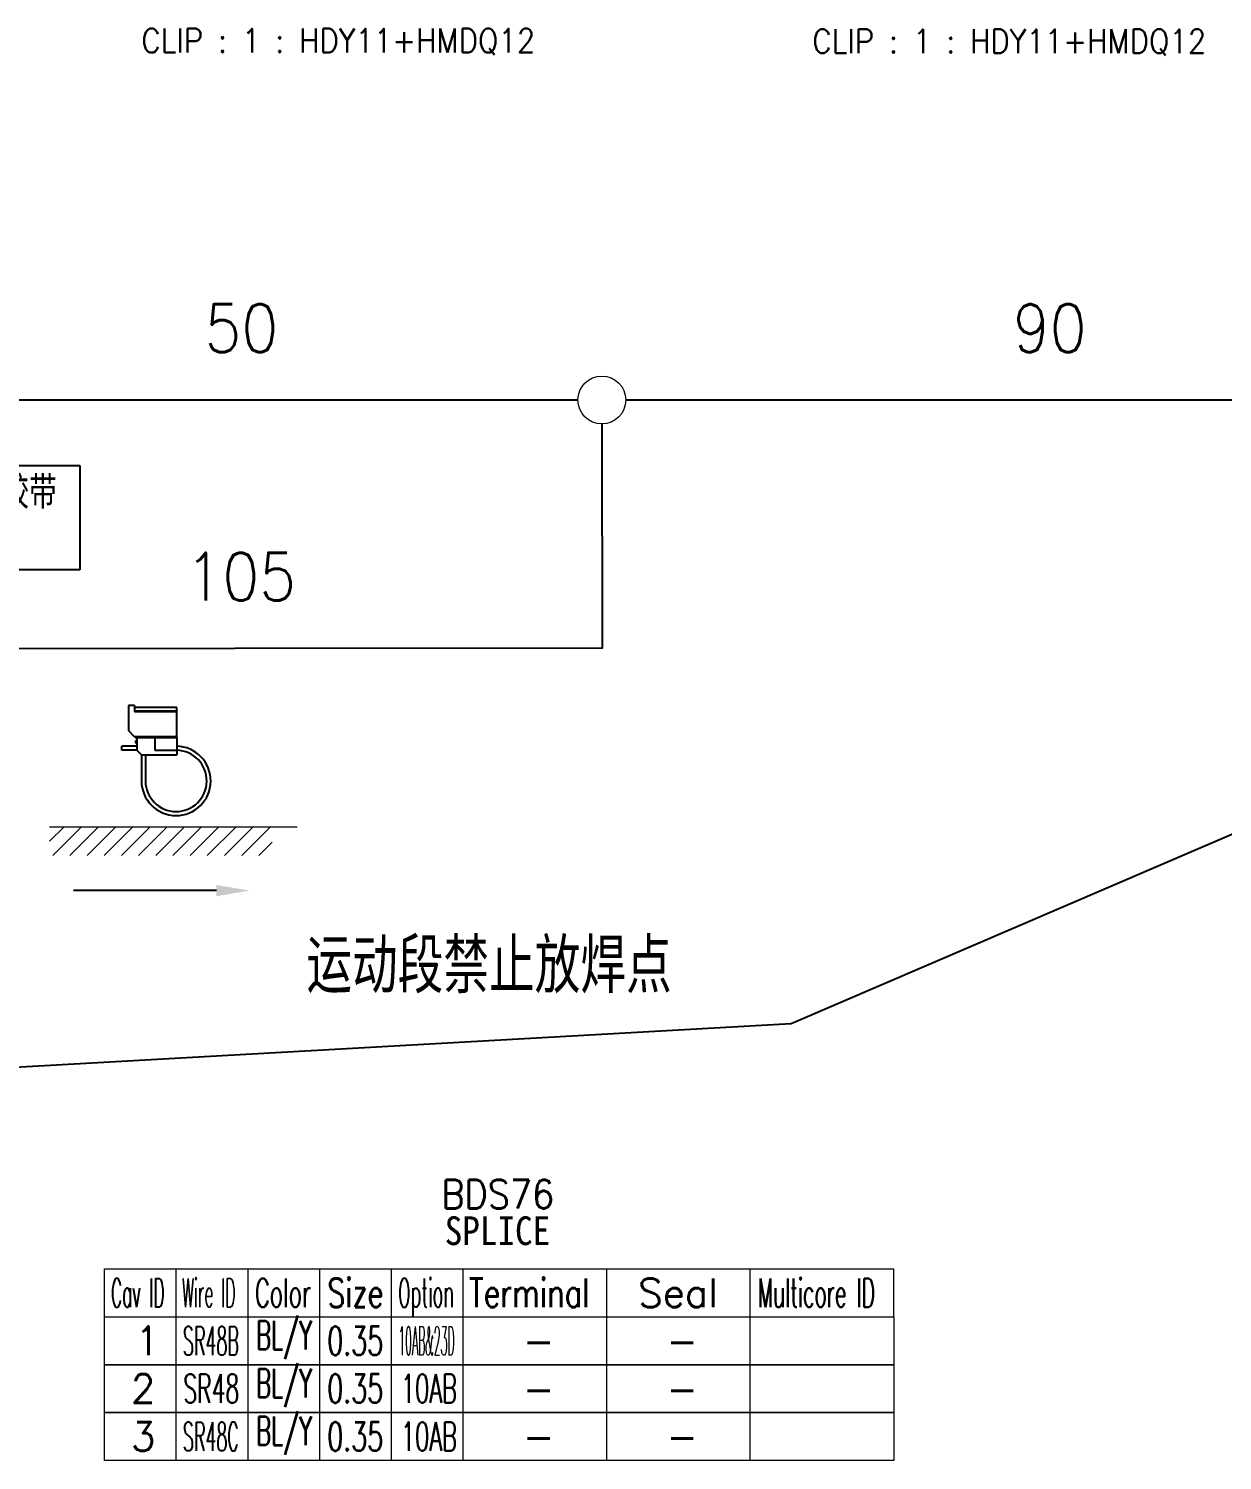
# Model space of a CAD drawing. Header units: inches. Extents: x 47316 to 59086, y 3141 to 11743.
# Drawn here: x 51570.8 to 51695.6, y 6108.4 to 6258 of the extents above; entities that cross this region are included whole.
import ezdxf

# ---------------------------------------------------------------- set-up
doc = ezdxf.new("R2010")
doc.units = ezdxf.units.IN
doc.header["$MEASUREMENT"] = 0
doc.layers.add('_0', color=7, linetype='Continuous', lineweight=0)
doc.styles.add('MtX_FangSong_GB2312', font='')
doc.styles.get("Standard").update_dxf_attribs({"font": ''})
doc.styles.get('MtX_FangSong_GB2312').set_extended_font_data('FangSong_GB2312')
doc.styles.get('Standard').set_extended_font_data('SimSun')
doc.linetypes.add('_VH_OTCON', pattern='A,0.0001,[7,VeSys.shx,S=0.1,R=0,X=0,Y=0],-0.4,[7,VeSys.shx,S=0.1,R=0,X=0,Y=0],-0.4,["X",Standard,S=1,R=0,X=-0.5,Y=-0.5],-0.0001,[7,VeSys.shx,S=0.1,R=0,X=0,Y=0],-0.4', length=1.2002)
doc.linetypes.add('_VH_UNTAPED', pattern='A,0.0001,[17,VeSys.shx,S=0.1,R=0,X=0,Y=0],-0.4', length=0.4001)

msp = doc.modelspace()

# ---------------------------------------------------------------- linework, layer by layer
at = {"color": 0, "linetype": '_VH_OTCON', "ltscale": 5}
for p, q in [((51557.43, 6219.16), (51628.22, 6219.16)), ((51633.22, 6219.16), (51721.43, 6219.16))]:
    msp.add_line(p, q, dxfattribs=at)
at = {"color": 1}
for p, q in [((51548.34, 6212.3), (51576.15, 6212.3)), ((51576.15, 6212.3), (51576.15, 6201.41)), ((51576.15, 6201.41), (51548.34, 6201.41))]:
    msp.add_line(p, q, dxfattribs=at)
msp.add_line((51590.42, 6167.9), (51575.47, 6167.9))
at = {"color": 0, "linetype": 'Continuous', "lineweight": 15}
for p, q in [((51578.73, 6128.36), (51661.23, 6128.36)), ((51578.73, 6123.36), (51578.73, 6128.36)), ((51578.73, 6123.36), (51661.23, 6123.36))]:
    msp.add_line(p, q, dxfattribs=at)
at = {"color": 7, "linetype": 'Continuous', "lineweight": 15}
for p, q in [((51586.23, 6123.36), (51586.23, 6128.36)), ((51593.73, 6123.36), (51593.73, 6128.36)), ((51601.23, 6123.36), (51601.23, 6128.36)), ((51608.73, 6123.36), (51608.73, 6128.36)), ((51616.23, 6123.36), (51616.23, 6128.36)), ((51631.23, 6123.36), (51631.23, 6128.36)), ((51646.23, 6123.36), (51646.23, 6128.36)), ((51661.23, 6123.36), (51661.23, 6128.36))]:
    msp.add_line(p, q, dxfattribs=at)
at = {"color": 102, "linetype": 'Continuous', "lineweight": 15}
for p, q in [((51586.23, 6118.36), (51586.23, 6123.36)), ((51593.73, 6118.36), (51593.73, 6123.36)), ((51601.23, 6118.36), (51601.23, 6123.36)), ((51608.73, 6118.36), (51608.73, 6123.36)), ((51616.23, 6118.36), (51616.23, 6123.36)), ((51631.23, 6118.36), (51631.23, 6123.36)), ((51646.23, 6118.36), (51646.23, 6123.36)), ((51586.23, 6113.36), (51586.23, 6118.36)), ((51593.73, 6113.36), (51593.73, 6118.36)), ((51601.23, 6113.36), (51601.23, 6118.36)), ((51608.73, 6113.36), (51608.73, 6118.36)), ((51616.23, 6113.36), (51616.23, 6118.36)), ((51631.23, 6113.36), (51631.23, 6118.36)), ((51646.23, 6113.36), (51646.23, 6118.36)), ((51586.23, 6108.36), (51586.23, 6113.36)), ((51593.73, 6108.36), (51593.73, 6113.36)), ((51601.23, 6108.36), (51601.23, 6113.36)), ((51608.73, 6108.36), (51608.73, 6113.36)), ((51616.23, 6108.36), (51616.23, 6113.36)), ((51631.23, 6108.36), (51631.23, 6113.36)), ((51646.23, 6108.36), (51646.23, 6113.36))]:
    msp.add_line(p, q, dxfattribs=at)
at = {"color": 0, "linetype": '_VH_UNTAPED', "ltscale": 5}
msp.add_lwpolyline([(51630.72, 6216.66), (51630.75, 6193.22), (51553.93, 6193.16)], dxfattribs=at)
at = {"color": 0, "linetype": '_VH_OTCON', "ltscale": 5}
msp.add_lwpolyline([(51721.79, 6184.59), (51650.5, 6153.97), (51458.44, 6143.17)], dxfattribs=at)
at = {"color": 0, "linetype": 'Continuous', "lineweight": 15}
for points in [[(51578.73, 6118.36), (51578.73, 6123.36), (51661.23, 6123.36), (51661.23, 6118.36)], [(51578.73, 6113.36), (51578.73, 6118.36), (51661.23, 6118.36), (51661.23, 6113.36)], [(51578.73, 6108.36), (51578.73, 6113.36), (51661.23, 6113.36), (51661.23, 6108.36)]]:
    msp.add_lwpolyline(points, close=True, dxfattribs=at)
msp.add_circle((51630.72, 6219.16), 2.5, dxfattribs=at)
msp.add_solid([(51590.42, 6168.48), (51593.92, 6167.9), (51590.42, 6167.31)])
at = {"layer": '_0', "color": 0, "linetype": 'ByBlock', "lineweight": -3, "ltscale": 0.05}
for q in [(51581.22, 6187.23), (51581.22, 6187.23), (51581.86, 6186.59), (51581.86, 6186.59)]:
    msp.add_line((51581.86, 6187.23), q, dxfattribs=at)
at = {"layer": '_0', "color": 0, "linetype": 'ByBlock', "lineweight": -3, "ltscale": 0.205}
for p, q in [((51581.22, 6187.23), (51581.22, 6184.61)), ((51581.22, 6187.23), (51581.22, 6184.61)), ((51586.28, 6183.97), (51586.28, 6186.59)), ((51586.28, 6183.97), (51586.28, 6186.59))]:
    msp.add_line(p, q, dxfattribs=at)
at = {"layer": '_0', "color": 0, "linetype": 'ByBlock', "lineweight": -3, "ltscale": 0.345}
for p, q in [((51586.28, 6187.04), (51581.86, 6187.04)), ((51586.28, 6187.04), (51581.86, 6187.04)), ((51581.86, 6186.68), (51586.28, 6186.68)), ((51581.86, 6186.68), (51586.28, 6186.68)), ((51586.28, 6186.59), (51581.86, 6186.59)), ((51586.28, 6186.59), (51581.86, 6186.59)), ((51586.28, 6183.97), (51581.86, 6183.97)), ((51586.28, 6183.97), (51581.86, 6183.97))]:
    msp.add_line(p, q, dxfattribs=at)
at = {"layer": '_0', "color": 0, "linetype": 'ByBlock', "lineweight": -3, "ltscale": 0.027907}
msp.add_line((51586.28, 6186.68), (51586.28, 6187.04), dxfattribs=at)
msp.add_line((51586.28, 6186.68), (51586.28, 6187.04), dxfattribs=at)
at = {"layer": '_0', "color": 0, "linetype": 'ByBlock', "lineweight": -3, "ltscale": 0.007093}
for p, q in [((51586.28, 6186.59), (51586.28, 6186.68)), ((51586.28, 6186.59), (51586.28, 6186.68)), ((51586.28, 6183.88), (51586.28, 6183.97)), ((51586.28, 6183.88), (51586.28, 6183.97))]:
    msp.add_line(p, q, dxfattribs=at)
at = {"layer": '_0', "color": 0, "linetype": 'ByBlock', "lineweight": -3, "ltscale": 0.070711}
msp.add_line((51581.86, 6183.97), (51581.22, 6184.61), dxfattribs=at)
msp.add_line((51581.86, 6183.97), (51581.22, 6184.61), dxfattribs=at)
at = {"layer": '_0', "color": 0, "linetype": 'ByBlock', "lineweight": -3, "ltscale": 0.125}
for p, q in [((51582.12, 6182.98), (51580.52, 6182.98)), ((51582.12, 6182.98), (51580.52, 6182.98)), ((51582.12, 6182.56), (51580.52, 6182.56)), ((51582.12, 6182.56), (51580.52, 6182.56))]:
    msp.add_line(p, q, dxfattribs=at)
at = {"layer": '_0', "color": 0, "linetype": 'ByBlock', "lineweight": -3, "ltscale": 0.0325}
msp.add_line((51580.52, 6182.56), (51580.52, 6182.98), dxfattribs=at)
msp.add_line((51580.52, 6182.56), (51580.52, 6182.98), dxfattribs=at)
at = {"layer": '_0', "color": 0, "linetype": 'ByBlock', "lineweight": -3, "ltscale": 0.010032}
msp.add_line((51581.86, 6183.97), (51581.95, 6183.88), dxfattribs=at)
msp.add_line((51581.86, 6183.97), (51581.95, 6183.88), dxfattribs=at)
at = {"layer": '_0', "color": 0, "linetype": 'ByBlock', "lineweight": -3, "ltscale": 0.012906}
msp.add_line((51581.95, 6183.88), (51582.12, 6183.88), dxfattribs=at)
msp.add_line((51581.95, 6183.88), (51582.12, 6183.88), dxfattribs=at)
at = {"layer": '_0', "color": 0, "linetype": 'ByBlock', "lineweight": -3, "ltscale": 0.010773}
for p, q in [((51582.12, 6183.54), (51581.98, 6183.54)), ((51582.12, 6183.54), (51581.98, 6183.54)), ((51581.98, 6183.33), (51582.12, 6183.33)), ((51581.98, 6183.33), (51582.12, 6183.33))]:
    msp.add_line(p, q, dxfattribs=at)
at = {"layer": '_0', "color": 0, "linetype": 'ByBlock', "lineweight": -3, "ltscale": 0.016051}
msp.add_line((51581.98, 6183.54), (51581.98, 6183.33), dxfattribs=at)
msp.add_line((51581.98, 6183.54), (51581.98, 6183.33), dxfattribs=at)
at = {"layer": '_0', "color": 0, "linetype": 'ByBlock', "lineweight": -3, "ltscale": 0.102907}
for p, q in [((51582.12, 6183.88), (51582.12, 6182.56)), ((51582.12, 6183.88), (51582.12, 6182.56)), ((51583.97, 6183.88), (51583.97, 6182.56)), ((51583.97, 6183.88), (51583.97, 6182.56)), ((51586.28, 6183.88), (51586.28, 6182.56)), ((51586.28, 6183.88), (51586.28, 6182.56))]:
    msp.add_line(p, q, dxfattribs=at)
at = {"layer": '_0', "color": 0, "linetype": 'ByBlock', "lineweight": -3, "ltscale": 0.325}
msp.add_line((51582.12, 6183.88), (51586.28, 6183.88), dxfattribs=at)
msp.add_line((51582.12, 6183.88), (51586.28, 6183.88), dxfattribs=at)
at = {"layer": '_0', "color": 0, "linetype": 'ByBlock', "lineweight": -3, "ltscale": 0.053033}
msp.add_line((51582.6, 6182.08), (51582.12, 6182.56), dxfattribs=at)
msp.add_line((51582.6, 6182.08), (51582.12, 6182.56), dxfattribs=at)
at = {"layer": '_0', "color": 0, "linetype": 'ByBlock', "lineweight": -3, "ltscale": 0.2875}
msp.add_line((51582.6, 6182.08), (51586.28, 6182.08), dxfattribs=at)
msp.add_line((51582.6, 6182.08), (51586.28, 6182.08), dxfattribs=at)
at = {"layer": '_0', "color": 0, "linetype": 'ByBlock', "lineweight": -3, "ltscale": 0.2125}
for p, q in [((51582.6, 6182.08), (51582.6, 6179.36)), ((51582.6, 6182.08), (51582.6, 6179.36)), ((51583.01, 6182.08), (51583.01, 6179.36)), ((51583.01, 6182.08), (51583.01, 6179.36))]:
    msp.add_line(p, q, dxfattribs=at)
at = {"layer": '_0', "color": 0, "linetype": 'ByBlock', "lineweight": -3, "ltscale": 0.18}
msp.add_line((51583.97, 6182.56), (51586.28, 6182.56), dxfattribs=at)
msp.add_line((51583.97, 6182.56), (51586.28, 6182.56), dxfattribs=at)
at = {"layer": '_0', "color": 0, "linetype": 'ByBlock', "lineweight": -3, "ltscale": 0.0375}
msp.add_line((51586.28, 6182.56), (51586.28, 6182.08), dxfattribs=at)
msp.add_line((51586.28, 6182.56), (51586.28, 6182.08), dxfattribs=at)
at = {"layer": '_0', "color": 7}
for p, q in [((51572.99, 6173.05), (51574.52, 6174.57)), ((51572.99, 6174.57), (51598.88, 6174.57, 0)), ((51573.31, 6171.57), (51576.31, 6174.57)), ((51575.1, 6171.57), (51578.11, 6174.57)), ((51576.9, 6171.57), (51579.9, 6174.57)), ((51578.7, 6171.57), (51581.7, 6174.57)), ((51580.49, 6171.57), (51583.5, 6174.57)), ((51582.29, 6171.57), (51585.29, 6174.57)), ((51584.08, 6171.57), (51587.09, 6174.57)), ((51585.88, 6171.57), (51588.88, 6174.57)), ((51587.68, 6171.57), (51590.68, 6174.57)), ((51589.47, 6171.57), (51592.48, 6174.57)), ((51591.27, 6171.57), (51594.27, 6174.57)), ((51593.07, 6171.57), (51596.07, 6174.57)), ((51594.86, 6171.57), (51596.26, 6172.97))]:
    msp.add_line(p, q, dxfattribs=at)
at = {"layer": '_0', "color": 0, "linetype": 'ByBlock', "lineweight": -3}
for radius, end in [(3.62, 88.9859), (3.62, 88.9859), (3.2, 88.854), (3.2, 88.854)]:
    msp.add_arc((51586.21, 6179.36), radius, 180, end, dxfattribs=at)

# ---------------------------------------------------------------- texts
at = {"color": 0, "style": 'MtX_FangSong_GB2312', "width": 0.7}
for s, height, p in [('C25处先用毛绒胶带', 3, (51549.38, 6208.12)), ('运动段禁止放焊点', 5, (51599.83, 6157.73))]:
    msp.add_text(s, height=height, dxfattribs=at).set_placement(p)
at = {"color": 42, "linetype": 'Continuous', "lineweight": 15, "char_height": 2.5, "width": 47.8929, "attachment_point": 1}
for insert in [(51582.58, 6257.96), (51652.72, 6257.9)]:
    msp.add_mtext('\\Fromans.shx;\\W0.9000000000;\\T1.0000000000;\\o\\lCLIP : 1 : HDY11+HMDQ12', dxfattribs=dict(at, insert=insert))
at = {"color": 7, "linetype": '_VH_OTCON', "lineweight": 18, "ltscale": 5, "char_height": 5, "width": 8.5714, "attachment_point": 1}
for s, insert in [('\\Fromans.shx;\\W0.9000000000;\\T1.0000000000;\\o\\l50', (51589.18, 6229.16)), ('\\Fromans.shx;\\W0.9000000000;\\T1.0000000000;\\o\\l90', (51673.68, 6229.16))]:
    msp.add_mtext(s, dxfattribs=dict(at, insert=insert))
at = {"color": 7, "linetype": '_VH_UNTAPED', "lineweight": 18, "ltscale": 5, "insert": (51587.19, 6203.19), "char_height": 5, "width": 12.8571, "attachment_point": 1, "rotation": 0.039}
msp.add_mtext('\\Fromans.shx;\\W0.9000000000;\\T1.0000000000;\\o\\l105', dxfattribs=at)
at = {"color": 6, "linetype": 'Continuous', "lineweight": 20, "char_height": 3, "attachment_point": 1}
for s, insert, width in [('\\Fromans.shx;\\W0.9000000000;\\T1.0000000000;\\o\\lBDS76', (51613.93, 6137.68), 13.1143), ('\\f黑体|b0|i0|c1|p0;\\W0.9000000000;\\T1.0000000000;\\o\\lSPLICE', (51614.29, 6133.86), 11.6494)]:
    msp.add_mtext(s, dxfattribs=dict(at, insert=insert, width=width))
at = {"color": 7, "linetype": 'Continuous', "lineweight": 15, "char_height": 3, "attachment_point": 1}
for s, insert, width in [('\\Fromans.shx;\\W0.4026548673;\\T1.0000000000;\\o\\lWire ID', (51586.84, 6127.36), 6.5), ('\\Fromans.shx;\\W0.7222222222;\\T1.0000000000;\\o\\lSize', (51602.04, 6127.36), 6.5), ('\\Fromans.shx;\\W0.4595959596;\\T1.0000000000;\\o\\lOption', (51609.42, 6127.36), 6.5), ('\\Fromans.shx;\\W0.7480916031;\\T1.0000000000;\\o\\lTerminal', (51616.83, 6127.36), 14), ('\\Fromans.shx;\\W0.5185185185;\\T1.0000000000;\\o\\lMulticore ID', (51647.02, 6127.36), 14), ('\\Fromans.shx;\\W0.4292452830;\\T1.0000000000;\\o\\lCav ID', (51579.41, 6127.36), 6.5), ('\\Fromans.shx;\\W0.5687500000;\\T1.0000000000;\\o\\lColor', (51594.47, 6127.36), 6.5), ('\\Fromans.shx;\\W1.0000000000;\\T1.0000000000;\\o\\lSeal', (51634.51, 6127.36), 9.2857), ('\\Fromans.shx;\\W1.0000000000;\\T1.0000000000;\\o\\l1', (51581.91, 6122.36), 2.8571), ('\\Fromans.shx;\\W1.0000000000;\\T1.0000000000;\\o\\l2', (51581.48, 6117.36), 2.8571), ('\\Fromans.shx;\\W1.0000000000;\\T1.0000000000;\\o\\l3', (51581.48, 6112.36), 2.8571)]:
    msp.add_mtext(s, dxfattribs=dict(at, insert=insert, width=width))
at = {"color": 140, "linetype": 'Continuous', "lineweight": 15, "char_height": 3, "attachment_point": 1}
for s, insert, width in [('\\Fromans.shx;\\W0.5833333333;\\T1.0000000000;\\o\\lBL/Y', (51594.56, 6122.94), 6.5), ('\\Fromans.shx;\\W0.2740963855;\\T1.0000000000;\\o\\l10AB&23D', (51609.46, 6122.36), 6.5), ('\\Fromans.shx;\\W1.0000000000;\\T1.0000000000;\\o\\l-', (51637.44, 6122.36), 3.7143), ('\\Fromans.shx;\\W0.5833333333;\\T1.0000000000;\\o\\lBL/Y', (51594.56, 6117.94), 6.5), ('\\Fromans.shx;\\W0.5759493671;\\T1.0000000000;\\o\\l10AB', (51609.72, 6117.36), 6.5), ('\\Fromans.shx;\\W1.0000000000;\\T1.0000000000;\\o\\l-', (51637.44, 6117.36), 3.7143), ('\\Fromans.shx;\\W0.5833333333;\\T1.0000000000;\\o\\lBL/Y', (51594.56, 6112.94), 6.5), ('\\Fromans.shx;\\W0.5759493671;\\T1.0000000000;\\o\\l10AB', (51609.72, 6112.36), 6.5), ('\\Fromans.shx;\\W1.0000000000;\\T1.0000000000;\\o\\l-', (51637.44, 6112.36), 3.7143)]:
    msp.add_mtext(s, dxfattribs=dict(at, insert=insert, width=width))
at = {"color": 21, "linetype": 'Continuous', "lineweight": 15, "char_height": 3, "attachment_point": 1}
for s, insert, width in [('\\Fromans.shx;\\W0.4460784314;\\T1.0000000000;\\o\\lSR48B', (51586.92, 6122.36), 6.5), ('\\Fromans.shx;\\W0.6500000000;\\T1.0000000000;\\o\\l0.35', (51602.01, 6122.36), 6.5), ('\\Fromans.shx;\\W1.0000000000;\\T1.0000000000;\\o\\l-', (51622.44, 6122.36), 3.7143), ('\\Fromans.shx;\\W0.5617283951;\\T1.0000000000;\\o\\lSR48', (51586.97, 6117.36), 6.5), ('\\Fromans.shx;\\W0.6500000000;\\T1.0000000000;\\o\\l0.35', (51602.01, 6117.36), 6.5), ('\\Fromans.shx;\\W1.0000000000;\\T1.0000000000;\\o\\l-', (51622.44, 6117.36), 3.7143), ('\\Fromans.shx;\\W0.4460784314;\\T1.0000000000;\\o\\lSR48C', (51586.92, 6112.36), 6.5), ('\\Fromans.shx;\\W0.6500000000;\\T1.0000000000;\\o\\l0.35', (51602.01, 6112.36), 6.5), ('\\Fromans.shx;\\W1.0000000000;\\T1.0000000000;\\o\\l-', (51622.44, 6112.36), 3.7143)]:
    msp.add_mtext(s, dxfattribs=dict(at, insert=insert, width=width))

doc.saveas('drawing.dxf')
